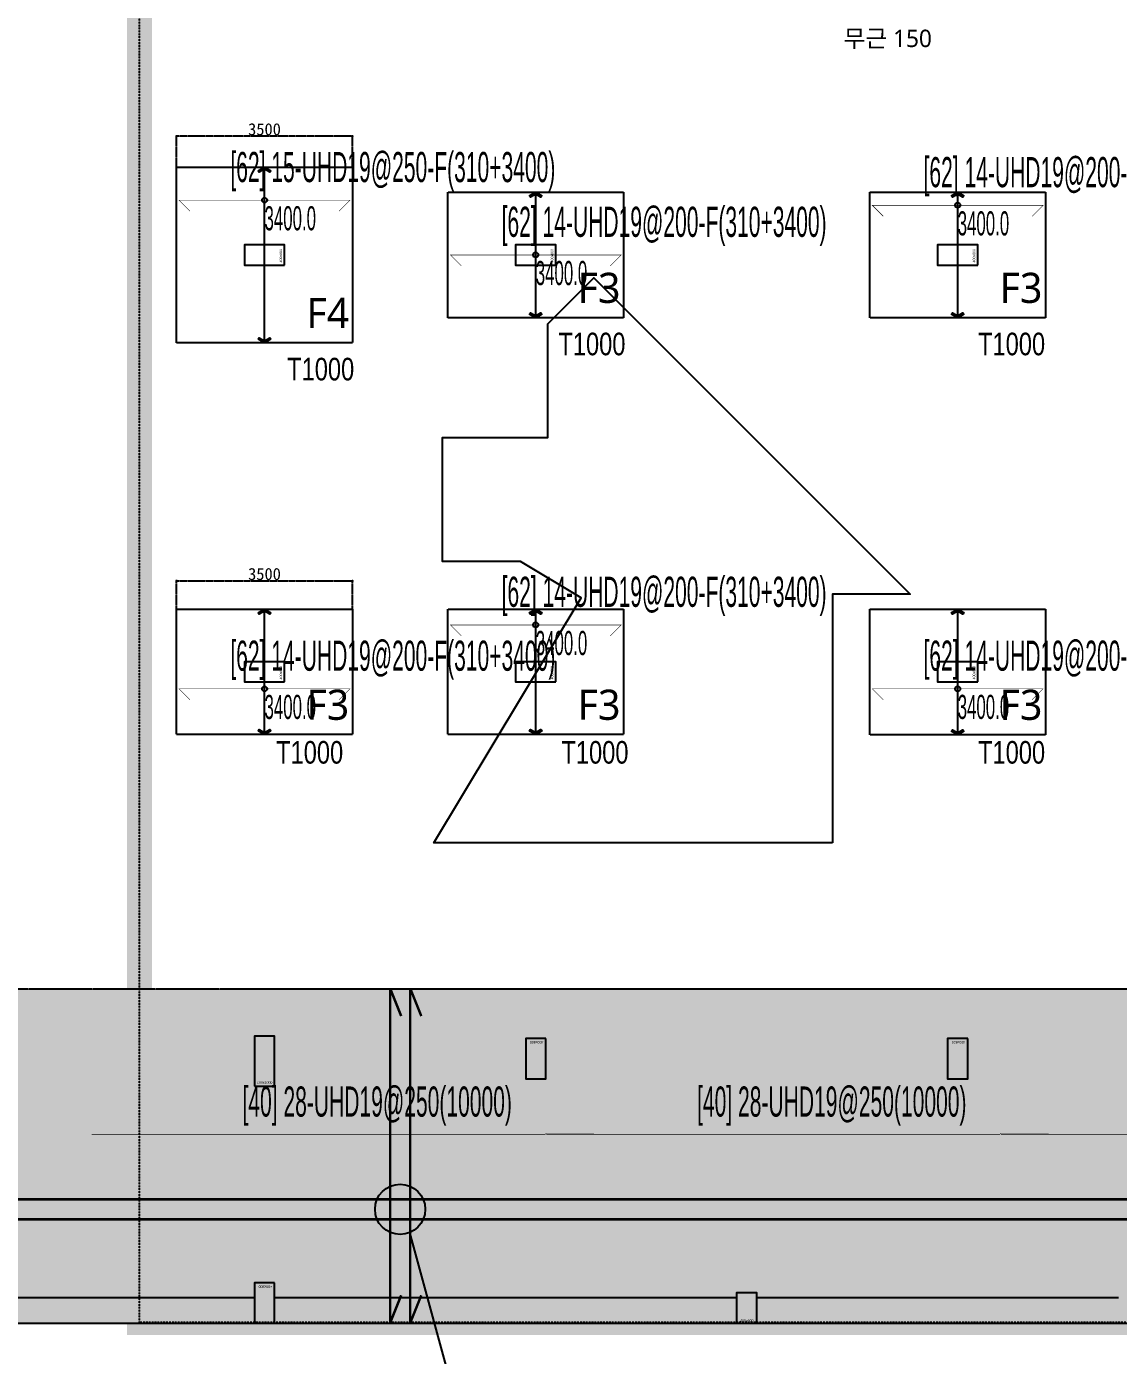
# Model space of a CAD drawing. Header units: millimetres. Extents: x 91591 to 1353697, y 75729 to 160586.
# Drawn here: x 499942 to 521679, y 89906 to 116362 of the extents above; entities that cross this region are included whole.
import ezdxf
from ezdxf.enums import TextEntityAlignment as Align

# ---------------------------------------------------------------- set-up
doc = ezdxf.new("R2010")
doc.units = ezdxf.units.MM
for name, pattern in [('H', [1.3, 0.8, -0.5]), ('HID', [2.5, 1.5, -1]), ('HIDDEN', [0.375, 0.25, -0.125])]:
    doc.linetypes.add(name, pattern=pattern)
for name, color, linetype, plot in [('+S_LEVEL_TEXT(NO PLOT)', 7, 'Continuous', False), ('DEFPOINT', 142, 'Continuous', False), ('NX_DEFAULT', 7, 'Continuous', False)]:
    doc.layers.add(name, color=color, linetype=linetype, plot=plot)
for name, color, linetype in [('-S_F', 7, 'Continuous'), ('-S_F_NAME', 7, 'Continuous'), ('-S_REBAR-BOT', 3, 'H'), ('-S_REBAR-TOP', 3, 'Continuous'), ('-S_TEXT', 255, 'Continuous'), ('8', 8, 'Continuous'), ('NX_BAR(D)', 7, 'Continuous'), ('NX_BARTXT', 7, 'Continuous'), ('NX_DIMS', 7, 'Continuous'), ('NX_FORM', 7, 'Continuous'), ('S-FND_OUTLINE_지하주차장 기초', 4, 'HID'), ('S-HAT', 252, 'Continuous'), ('S-HAT_SLAB LEVEL', 7, 'Continuous'), ('XR-지하주차장$0$A-CON', 2, 'Continuous'), ('XR-지하주차장$0$AA-COL', 2, 'Continuous'), ('기초', 7, 'Continuous')]:
    doc.layers.add(name, color=color, linetype=linetype)
doc.styles.add('BarSetTxt', font='Arial.ttf', dxfattribs={"width": 0.4, "height": 353.85})
doc.styles.add('EST', font='')
doc.styles.add('XR-지하주차장$0$Standard', font='arial.ttf')
doc.styles.add('맑은 고딕', font='malgun.ttf')
doc.styles.add('맑은고딕', font='malgun.ttf')
doc.styles.get('EST').set_extended_font_data('HYHeadLine-Medium')
doc.dimstyles.new('RS2DShopDimension', dxfattribs={"dimscale": 6, "dimtxt": 40, "dimasz": 0.08, "dimexe": 0.18, "dimexo": 0.0625, "dimgap": 3, "dimtad": 2, "dimdec": 0, "dimzin": 0, "dimdsep": 46, "dimtxsty": 'Standard', "dimblk": 'RS2DShopDimBlock', "dimcen": 0.09, "dimclrd": 6, "dimclre": 6, "dimclrt": 4, "dimadec": 0, "dimazin": 0, "dimtfac": 1, "dimtdec": 0, "dimtix": 1, "dimtofl": 0, "dimtmove": 0, "dimatfit": 3, "dimfxl": 1, "dimtolj": 1, "dimtzin": 0, "dimarcsym": 0})

# ---------------------------------------------------------------- blocks, each defined once
blk = doc.blocks.new('zw$D357')
at = {"layer": 'S-HAT'}
h = blk.add_hatch(dxfattribs=at)
h.set_pattern_fill('GRASS', color=256, scale=20)
h.set_pattern_definition([(90, (-331308.68, 2741039.9), (-359.21, 359.21), [95.25, -623.17]), (45, (-331308.7, 2741039.9), (-359.210245, 359.210245), [95.25, -412.75]), (135, (-331308.7, 2741039.9), (-359.210245, -359.210245), [95.25, -412.75])])
h.paths.add_polyline_path([(-65008, -55192), (-61014, -48545), (-9370, -48545), (-5377, -55192)])
at = {"layer": '-S_F', "linetype": 'HIDDEN', "lineweight": -3}
for points in [[(-55760, -32177), (-52260, -32177), (-52260, -35677), (-55760, -35677)], [(-50360, -32677), (-46860, -32677), (-46860, -35177), (-50360, -35177)], [(-41960, -32677), (-38460, -32677), (-38460, -35177), (-41960, -35177)], [(-55760, -40977), (-52260, -40977), (-52260, -43477), (-55760, -43477)], [(-50360, -40977), (-46860, -40977), (-46860, -43477), (-50360, -43477)], [(-41960, -40978), (-38460, -40978), (-38460, -43478), (-41960, -43478)]]:
    blk.add_lwpolyline(points, close=True, dxfattribs=at)
at = {"layer": 'S-FND_OUTLINE_지하주차장 기초'}
blk.add_lwpolyline([(-9370, -48545), (-61014, -48545), (-65008, -55192), (-5377, -55192)], close=True, dxfattribs=at)
at = {"layer": 'S-HAT_SLAB LEVEL', "lineweight": -2}
blk.add_lwpolyline([(-42704, -45631), (-50639, -45631), (-47708, -40754), (-48912, -40031), (-50469, -40031), (-50469, -37561), (-48369, -37561), (-48369, -35295), (-47455, -34381), (-41155, -40681), (-42704, -40681), (-42704, -42626), (-42704, -45631)], dxfattribs=at)
at = {"layer": 'XR-지하주차장$0$A-CON'}
for p, q in [((-54210, -54692), (-62210, -54692)), ((-44610, -54692), (-53810, -54692)), ((-37010, -54692), (-44210, -54692)), ((-70457, -55192), (0, -55192))]:
    blk.add_line(p, q, dxfattribs=at)
at = {"layer": 'XR-지하주차장$0$AA-COL'}
for points in [[(-53610, -34127), (-53610, -33727), (-54410, -33727), (-54410, -34127)], [(-48210, -34127), (-48210, -33727), (-49010, -33727), (-49010, -34127)], [(-39810, -34127), (-39810, -33727), (-40610, -33727), (-40610, -34127)], [(-53610, -42427), (-53610, -42027), (-54410, -42027), (-54410, -42427)], [(-48210, -42427), (-48210, -42027), (-49010, -42027), (-49010, -42427)], [(-39810, -42427), (-39810, -42027), (-40610, -42027), (-40610, -42427)], [(-54210, -50477), (-53810, -50477), (-53810, -49477), (-54210, -49477)], [(-48410, -49527), (-48810, -49527), (-48810, -50327), (-48410, -50327)], [(-40010, -49527), (-40410, -49527), (-40410, -50327), (-40010, -50327)], [(-53810, -54392), (-54210, -54392), (-54210, -55192), (-53810, -55192)], [(-44610, -55192), (-44210, -55192), (-44210, -54592), (-44610, -54592)]]:
    blk.add_lwpolyline(points, close=True, dxfattribs=at)
at = {"layer": '기초', "color": 6, "linetype": 'HID', "ltscale": 3, "const_width": 500}
blk.add_lwpolyline([(-56498, -55179), (-56498, -13109), (-51183, -13099), (-51183, -15035), (-51183, -15035), (-51183, -15047), (-37285, -15025), (-37298, -6685), (-14910, -6684), (-14910, -24464), (-14910, -24464), (-14910, -24477), (-13109, -24477), (-13109, -55179)], close=True, dxfattribs=at)
at = {"layer": '+S_LEVEL_TEXT(NO PLOT)', "color": 252, "style": '맑은 고딕'}
blk.add_text('무근 150', height=345.8, dxfattribs=at).set_placement((-41602, -29788), align=Align.CENTER)
at = {"layer": 'Defpoints', "style": 'XR-지하주차장$0$Standard'}
for rotation, p in [(90, (-53660, -34077)), (90, (-48260, -34077)), (90, (-39860, -34077)), (90, (-53660, -42377)), (90, (-48260, -42377)), (90, (-39860, -42377)), (180, (-48460, -49577)), (180, (-40060, -49577)), (180, (-53860, -54442))]:
    blk.add_text('400x800', height=50, rotation=rotation, dxfattribs=at).set_placement(p)
for s, p in [('400x1000', (-54160, -50427)), ('400x600', (-44543, -55169))]:
    blk.add_text(s, height=50, dxfattribs=at).set_placement(p)
blk = doc.blocks.new('zw$FD59')
at = {"layer": '-S_REBAR-BOT', "lineweight": -3, "ltscale": 2}
for points in [[(-35901, -8399, 50, 50, 0), (-35901, -15064, 0, 0, 0)], [(8891, -12999, 50, 50, 0), (-48859, -12999, 0, 0, 0)]]:
    blk.add_lwpolyline(points, format="xyseb", dxfattribs=at)
at = {"layer": '-S_REBAR-BOT', "lineweight": -3, "ltscale": 2, "const_width": 50}
blk.add_lwpolyline([(-35901, -8399), (-35680, -8952)], dxfattribs=at)
at = {"layer": '-S_REBAR-TOP', "lineweight": -3}
for points in [[(-36301, -8399, 50, 50, 0), (-36301, -15064, 0, 0, 0)], [(8651, -12599, 50, 50, 0), (-48618, -12599, 0, 0, 0)]]:
    blk.add_lwpolyline(points, format="xyseb", dxfattribs=at)
at = {"layer": '-S_REBAR-TOP', "lineweight": -3, "const_width": 50}
for points in [[(-36301, -8399), (-36080, -8952)], [(-36301, -15064), (-36080, -14511)], [(-35901, -15064), (-35680, -14511)]]:
    blk.add_lwpolyline(points, dxfattribs=at)
at = {"layer": '-S_TEXT', "color": 6, "lineweight": -3}
blk.add_lwpolyline([(-35912, -13262), (-34954, -16789)], dxfattribs=at)
blk.add_circle((-36101, -12799), 500, dxfattribs=at)
blk = doc.blocks.new('RS2DShopDimBlock')
at = {"layer": 'NX_DIMS', "color": 1}
for p, q in [((-30, 0), (30, 0)), ((0, -30), (0, 30))]:
    blk.add_line(p, q, dxfattribs=at)
for radius in [15, 10]:
    blk.add_circle((0, 0), radius, dxfattribs=at)
blk = doc.blocks.new('*D236')
at = {"layer": 'DEFPOINT', "color": 6, "linetype": 'HIDDEN', "lineweight": -2}
for p, q in [((502929, 104766), (502929, 105325)), ((502930, 105324), (506429, 105324)), ((506429, 104766), (506429, 105325))]:
    blk.add_line(p, q, dxfattribs=at)
at = {"layer": 'Defpoints', "color": 0}
for p in [(506429, 105324), (502929, 104765), (506429, 104765)]:
    blk.add_point(p, dxfattribs=at)
at = {"layer": 'DEFPOINT', "color": 6, "lineweight": -2, "xscale": 0.48, "yscale": 0.48, "zscale": 0.48, "rotation": 180}
blk.add_blockref('RS2DShopDimBlock', (502929, 105324), dxfattribs=at)
at = {"layer": 'DEFPOINT', "color": 6, "lineweight": -2, "xscale": 0.48, "yscale": 0.48, "zscale": 0.48}
blk.add_blockref('RS2DShopDimBlock', (506429, 105324), dxfattribs=at)
at = {"layer": 'DEFPOINT', "color": 4, "lineweight": -3, "insert": (504679, 105462), "char_height": 240, "attachment_point": 5}
blk.add_mtext('\\A1;3500', dxfattribs=at)
blk = doc.blocks.new('*D240')
at = {"layer": 'DEFPOINT', "color": 6, "linetype": 'HIDDEN', "lineweight": -2}
for p, q in [((502929, 113566), (502929, 114180)), ((506429, 114178), (502930, 114178)), ((506429, 113566), (506429, 114180))]:
    blk.add_line(p, q, dxfattribs=at)
at = {"layer": 'Defpoints', "color": 0}
for p in [(502929, 114178), (502929, 113565), (506429, 113565)]:
    blk.add_point(p, dxfattribs=at)
at = {"layer": 'DEFPOINT', "color": 6, "lineweight": -2, "xscale": 0.48, "yscale": 0.48, "zscale": 0.48, "rotation": 180}
blk.add_blockref('RS2DShopDimBlock', (502929, 114178), dxfattribs=at)
at = {"layer": 'DEFPOINT', "color": 6, "lineweight": -2, "xscale": 0.48, "yscale": 0.48, "zscale": 0.48}
blk.add_blockref('RS2DShopDimBlock', (506429, 114178), dxfattribs=at)
at = {"layer": 'DEFPOINT', "color": 4, "lineweight": -3, "insert": (504679, 114316), "char_height": 240, "attachment_point": 5}
blk.add_mtext('\\A1;3500', dxfattribs=at)

msp = doc.modelspace()

# ---------------------------------------------------------------- linework, layer by layer
at = {"layer": 'DEFPOINT', "linetype": 'HID', "ltscale": 3}
msp.add_lwpolyline([(502190.8, 90562.3), (502191.3, 132632.3), (507505.6, 132643.2), (507505.6, 130707.1), (507505.6, 130707.1), (507505.6, 130695), (521404.1, 130716.7), (521391.1, 139056.3), (543779.3, 139057.8), (543779.3, 121277.3), (543779.4, 121277.3), (543779.4, 121265.3), (545579.8, 121265.3), (545580.1, 90562.3)], close=True, dxfattribs=at)
at = {"layer": 'DEFPOINT', "linetype": 'HIDDEN', "lineweight": -3}
for points in [[(502929.4, 113565.2), (506429.4, 113565.2), (506429.4, 110065.2), (502929.4, 110065.2)], [(508329.4, 113065.2), (511829.4, 113065.2), (511829.4, 110565.2), (508329.4, 110565.2)], [(516729.4, 113065.2), (520229.4, 113065.2), (520229.4, 110565.2), (516729.4, 110565.2)], [(502929.4, 104765.2), (506429.4, 104765.2), (506429.4, 102265.2), (502929.4, 102265.2)], [(508329.4, 104765.2), (511829.4, 104765.2), (511829.4, 102265.2), (508329.4, 102265.2)], [(516729.4, 104764.1), (520229.4, 104764.1), (520229.4, 102264.1), (516729.4, 102264.1)], [(549318.7, 97196.9), (497674.8, 97196.9), (493681.1, 90550.2), (553312.5, 90550.2)]]:
    msp.add_lwpolyline(points, close=True, dxfattribs=at)
at = {"layer": 'NX_BAR(D)', "color": 4, "const_width": 10}
for points in [[(503198.6, 112686.2), (502979.4, 112905.4), (506379.4, 112905.4), (506160.2, 112686.2)], [(516998.6, 112584.8), (516779.4, 112804), (520179.4, 112804), (519960.2, 112584.8)], [(508598.6, 111596), (508379.4, 111815.2), (511779.4, 111815.2), (511560.2, 111596)], [(508598.6, 104230), (508379.4, 104449.2), (511779.4, 104449.2), (511560.2, 104230)], [(503198.6, 102957.6), (502979.4, 103176.8), (506379.4, 103176.8), (506160.2, 102957.6)], [(516998.6, 102958.3), (516779.4, 103177.5), (520179.4, 103177.5), (519960.2, 102958.3)], [(501240.9, 94300.2), (510260.9, 94300.2), (510290.9, 94330.2), (511240.9, 94330.2)], [(510290.9, 94300.2), (519310.9, 94300.2), (519340.9, 94330.2), (520290.9, 94330.2)], [(519340.9, 94300.2), (528361, 94300.2), (528391, 94330.2), (529341, 94330.2)]]:
    msp.add_lwpolyline(points, dxfattribs=at)
at = {"layer": 'NX_FORM', "color": 1}
for p, q in [((504679.4, 110065.2), (504679.4, 113565.2)), ((510079.4, 110565.2), (510079.4, 113065.2)), ((518479.4, 110565.2), (518479.4, 113065.2)), ((504679.4, 102265.2), (504679.4, 104765.2)), ((510079.4, 102265.2), (510079.4, 104765.2)), ((518479.4, 102264.1), (518479.4, 104764.1))]:
    msp.add_line(p, q, dxfattribs=at)
for points in [[(504679.4, 113565.2), (504800.6, 113495.2), (504783.6, 113465.7), (504679.4, 113525.2), (504575.1, 113465.7), (504558.1, 113495.2)], [(510079.4, 113065.2), (510200.6, 112995.2), (510183.6, 112965.7), (510079.4, 113025.2), (509975.1, 112965.7), (509958.1, 112995.2)], [(518479.4, 113065.2), (518600.6, 112995.2), (518583.6, 112965.7), (518479.4, 113025.2), (518375.1, 112965.7), (518358.1, 112995.2)], [(510079.4, 110565.2), (509958.1, 110635.2), (509975.1, 110664.6), (510079.4, 110605.2), (510183.6, 110664.6), (510200.6, 110635.2)], [(518479.4, 110565.2), (518358.1, 110635.2), (518375.1, 110664.6), (518479.4, 110605.2), (518583.6, 110664.6), (518600.6, 110635.2)], [(504679.4, 110065.2), (504558.1, 110135.2), (504575.1, 110164.6), (504679.4, 110105.2), (504783.6, 110164.6), (504800.6, 110135.2)], [(504679.4, 104765.2), (504800.6, 104695.2), (504783.6, 104665.7), (504679.4, 104725.2), (504575.1, 104665.7), (504558.1, 104695.2)], [(510079.4, 104765.2), (510200.6, 104695.2), (510183.6, 104665.7), (510079.4, 104725.2), (509975.1, 104665.7), (509958.1, 104695.2)], [(518479.4, 104764.1), (518600.6, 104694.1), (518583.6, 104664.6), (518479.4, 104724.1), (518375.1, 104664.6), (518358.1, 104694.1)], [(504679.4, 102265.2), (504558.1, 102335.2), (504575.1, 102364.6), (504679.4, 102305.2), (504783.6, 102364.6), (504800.6, 102335.2)], [(510079.4, 102265.2), (509958.1, 102335.2), (509975.1, 102364.6), (510079.4, 102305.2), (510183.6, 102364.6), (510200.6, 102335.2)], [(518479.4, 102264.1), (518358.1, 102334.1), (518375.1, 102363.5), (518479.4, 102304.1), (518583.6, 102363.5), (518600.6, 102334.1)]]:
    msp.add_lwpolyline(points, close=True, dxfattribs=at)
for centre in [(504679.4, 112905.4), (518479.4, 112804), (510079.4, 111815.2), (510079.4, 104449.2), (504679.4, 103176.8), (518479.4, 103177.5)]:
    msp.add_circle(centre, 50, dxfattribs=at)

# ---------------------------------------------------------------- block references
msp.add_blockref('zw$FD59', (543480.5, 105614.1))
at = {"layer": '8'}
msp.add_blockref('zw$D357', (558689, 145741.8), dxfattribs=at)

# ---------------------------------------------------------------- texts
at = {"layer": '-S_F_NAME', "lineweight": -3, "style": '맑은고딕'}
for s, p in [('F3', (511339.9, 111160.1)), ('F3', (519739.9, 111160.1)), ('F4', (505939.9, 110660.1)), ('F3', (505939.9, 102860.1)), ('F3', (511339.9, 102860.1)), ('F3', (519739.9, 102859))]:
    msp.add_text(s, height=600, rotation=360, dxfattribs=at).set_placement(p, align=Align.MIDDLE_CENTER)
at = {"layer": 'DEFPOINT', "color": 1, "style": 'EST', "width": 0.8}
for p in [(511197.6, 110042.4, 0), (519552.4, 110042.4, 0), (505797.6, 109542.4, 0), (505577.9, 101912.8, 0), (511258.1, 101912.8, 0), (519552.4, 101912.8, 0)]:
    msp.add_text('T1000', height=450, dxfattribs=at).set_placement(p, align=Align.MIDDLE_CENTER)
at = {"layer": 'NX_BARTXT', "color": 4, "style": 'BarSetTxt', "width": 0.5}
for s, p in [('[62] 15-UHD19@250-F(310+3400)', (503999.4, 113085.4)), ('[62] 14-UHD19@200-F(310+3400)', (517799.4, 112984)), ('[62] 14-UHD19@200-F(310+3400)', (509399.4, 111995.2)), ('[62] 14-UHD19@200-F(310+3400)', (509399.4, 104629.2)), ('[62] 14-UHD19@200-F(310+3400)', (503999.4, 103356.8)), ('[62] 14-UHD19@200-F(310+3400)', (517799.4, 103357.5)), ('[40] 28-UHD19@250(10000)', (504240.9, 94480.2)), ('[40] 28-UHD19@250(10000)', (513290.9, 94480.2))]:
    msp.add_text(s, height=600, dxfattribs=at).set_placement(p, align=Align.BOTTOM_LEFT)
at = {"layer": 'NX_DEFAULT', "color": 8, "style": 'BarSetTxt', "width": 0.5}
for p in [(504679.4, 112305.4), (518479.4, 112204), (510079.4, 111215.2), (510079.4, 103849.2), (504679.4, 102576.8), (518479.4, 102577.5)]:
    msp.add_text('3400.0', height=480, dxfattribs=at).set_placement(p)

# ---------------------------------------------------------------- dimensions: what is measured, and where the dimension line sits
at = {"layer": 'DEFPOINT', "linetype": 'HIDDEN', "lineweight": -3}
for p1, p2, distance, picture, middle in [((506429.4, 113565.2), (502929.4, 113565.2), -613.3, '*D240', (504679.4, 114316.4)), ((502929.4, 104765.2), (506429.4, 104765.2), 559.2, '*D236', (504679.4, 105462.3))]:
    dim = msp.add_aligned_dim(p1=p1, p2=p2, distance=distance, dimstyle='RS2DShopDimension', dxfattribs=at)
    dim.commit()
    dim.dimension.update_dxf_attribs({"geometry": picture, "text_midpoint": middle})

doc.saveas('drawing.dxf')
